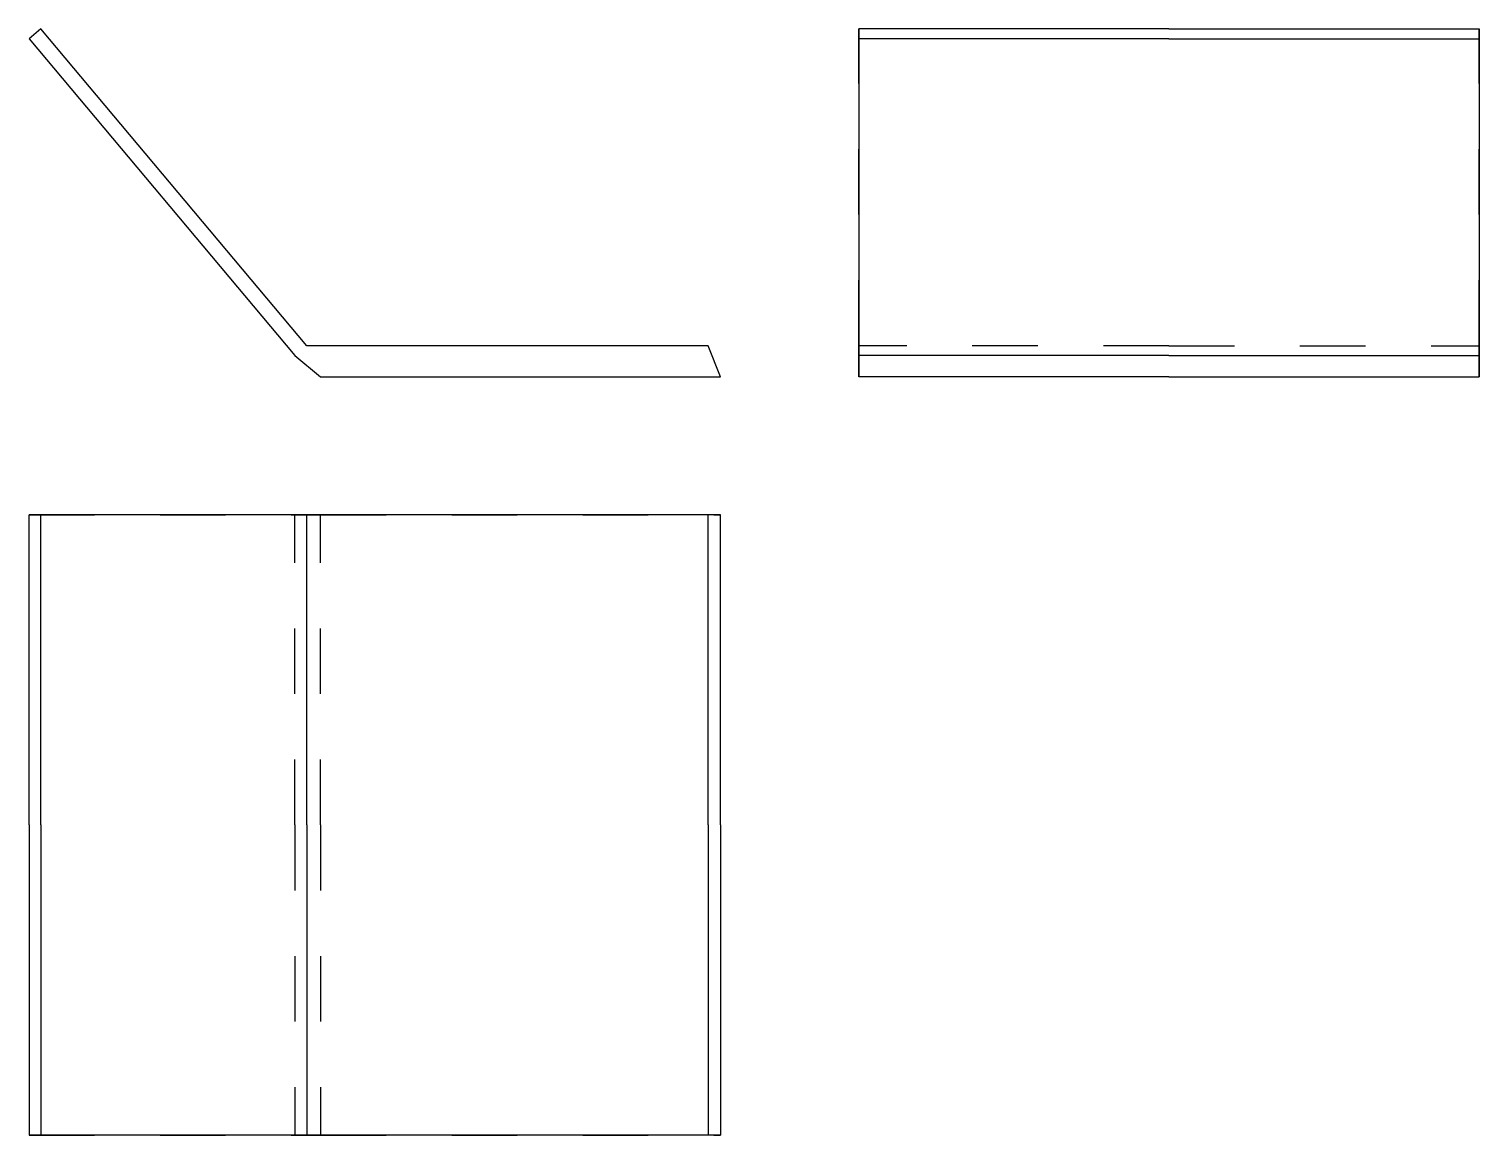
# Model space of a CAD drawing. Extents: x 0 to 2.21, y 0 to 1.69.
import ezdxf

# ---------------------------------------------------------------- set-up
doc = ezdxf.new("R2010")
doc.units = 0
doc.linetypes.add('HIDDEN', pattern=[0.052752, 0.035186, -0.017566])
for name, color, linetype in [('FRONT', 7, 'CONTINUOUS'), ('LEFT', 7, 'CONTINUOUS'), ('LEFT_HID', 7, 'HIDDEN'), ('TOP', 7, 'CONTINUOUS'), ('TOP_HID', 7, 'HIDDEN')]:
    doc.layers.add(name, color=color, linetype=linetype)

msp = doc.modelspace()

# ---------------------------------------------------------------- linework, layer by layer
at = {"layer": 'FRONT'}
for p, q in [((0.018125, 1.688068), (0, 1.672859)), ((0.423685, 1.20474), (0.018125, 1.688068)), ((0, 1.672859), (0.40556, 1.189531)), ((1.036501, 1.20474), (0.423685, 1.20474)), ((1.055045, 1.157419), (1.036501, 1.20474)), ((0.40556, 1.189531), (0.444955, 1.157419)), ((0.444955, 1.157419), (1.055045, 1.157419))]:
    msp.add_line(p, q, dxfattribs=at)
at = {"layer": 'LEFT'}
for p, q in [((1.739259, 1.688068), (1.266054, 1.688068)), ((1.266054, 1.688068), (1.266054, 1.672859)), ((1.739259, 1.688068), (2.212464, 1.688068)), ((2.212464, 1.688068), (2.212464, 1.672859)), ((1.739259, 1.672859), (1.266054, 1.672859)), ((1.266054, 1.672859), (1.266054, 1.189531)), ((1.739259, 1.672859), (2.212464, 1.672859)), ((2.212464, 1.672859), (2.212464, 1.189531)), ((1.739259, 1.189531), (1.266054, 1.189531)), ((1.266054, 1.189531), (1.266054, 1.157419)), ((1.739259, 1.189531), (2.212464, 1.189531)), ((2.212464, 1.189531), (2.212464, 1.157419)), ((1.739259, 1.157419), (1.266054, 1.157419)), ((1.739259, 1.157419), (2.212464, 1.157419))]:
    msp.add_line(p, q, dxfattribs=at)
at = {"layer": 'LEFT_HID', "linetype": 'HIDDEN'}
for p, q in [((1.266054, 1.20474), (1.266054, 1.688068)), ((2.212464, 1.20474), (2.212464, 1.688068)), ((1.266054, 1.157419), (1.266054, 1.20474)), ((1.739259, 1.20474), (1.266054, 1.20474)), ((1.739259, 1.20474), (1.266054, 1.20474)), ((1.739259, 1.20474), (2.212464, 1.20474)), ((1.739259, 1.20474), (2.212464, 1.20474)), ((2.212464, 1.157419), (2.212464, 1.20474))]:
    msp.add_line(p, q, dxfattribs=at)
at = {"layer": 'TOP'}
for p, q in [((0, 0.473205), (0, 0.94641)), ((0.018125, 0.94641), (0, 0.94641)), ((0.018125, 0.473205), (0.018125, 0.94641)), ((0.423685, 0.94641), (0.018125, 0.94641)), ((1.036501, 0.94641), (0.423685, 0.94641)), ((0.423685, 0.473205), (0.423685, 0.94641)), ((1.055045, 0.94641), (1.036501, 0.94641)), ((1.036501, 0.473205), (1.036501, 0.94641)), ((1.055045, 0.473205), (1.055045, 0.94641)), ((0, 0.473205), (0, 0)), ((0.018125, 0.473205), (0.018125, 0)), ((0.423685, 0.473205), (0.423685, 0)), ((1.036501, 0.473205), (1.036501, 0)), ((1.055045, 0.473205), (1.055045, 0)), ((0.018125, 0), (0, 0)), ((0.423685, 0), (0.018125, 0)), ((1.036501, 0), (0.423685, 0)), ((1.055045, 0), (1.036501, 0))]:
    msp.add_line(p, q, dxfattribs=at)
at = {"layer": 'TOP_HID', "linetype": 'HIDDEN'}
for p, q in [((0, 0.94641), (0.40556, 0.94641)), ((0.40556, 0.473205), (0.40556, 0.94641)), ((0.40556, 0.94641), (0.444955, 0.94641)), ((0.444955, 0.473205), (0.444955, 0.94641)), ((0.444955, 0.94641), (1.055045, 0.94641)), ((0.40556, 0.473205), (0.40556, 0)), ((0.444955, 0.473205), (0.444955, 0)), ((0, 0), (0.40556, 0)), ((0.40556, 0), (0.444955, 0)), ((0.444955, 0), (1.055045, 0))]:
    msp.add_line(p, q, dxfattribs=at)

doc.saveas('drawing.dxf')
